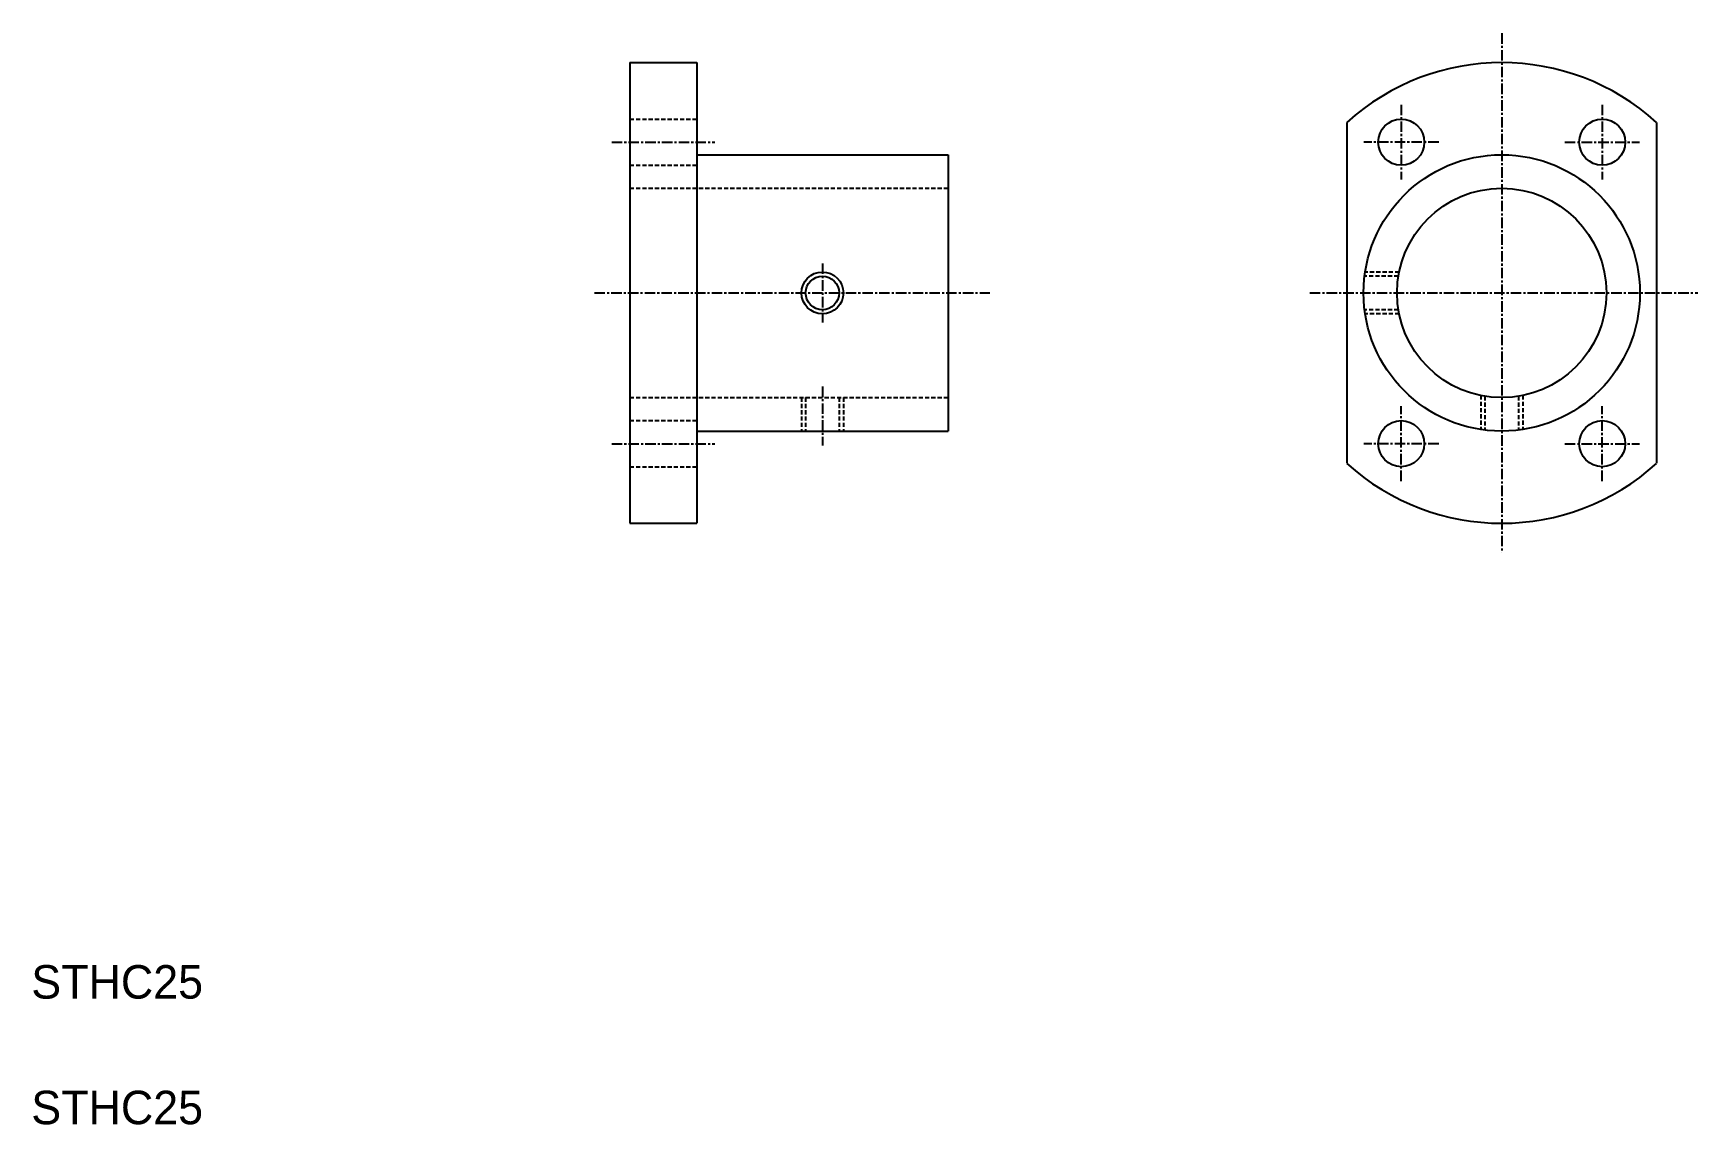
# Model space of a CAD drawing. Extents: x 25 to 224, y 34 to 164.
import ezdxf

# ---------------------------------------------------------------- set-up
doc = ezdxf.new("R2010")
doc.units = 0
doc.linetypes.add('CENTER', pattern=[2, 1.25, -0.25, 0.25, -0.25])
doc.linetypes.add('DASHED', pattern=[0.75, 0.5, -0.25])
doc.layers.get('0').update_dxf_attribs({"linetype": 'CONTINUOUS'})
doc.layers.add('CENTER', color=1, linetype='CENTER')

msp = doc.modelspace()

# ---------------------------------------------------------------- linework, layer by layer
at = {"color": 7, "linetype": 'CONTINUOUS'}
for p, q in [((96.03, 160.83), (96.03, 105.83)), ((96.03, 160.83), (104.03, 160.83)), ((104.03, 160.83), (104.03, 105.83)), ((181.65, 153.68), (181.65, 112.99)), ((218.65, 153.68), (218.65, 112.99)), ((104.03, 149.83), (134.03, 149.83)), ((134.03, 149.83), (134.03, 116.83)), ((96.03, 147.08), (96.03, 147.08)), ((96.03, 133.33), (96.03, 133.33)), ((104.03, 116.83), (134.03, 116.83)), ((96.03, 105.83), (104.03, 105.83))]:
    msp.add_line(p, q, dxfattribs=at)
at = {"color": 3, "linetype": 'DASHED'}
for p, q in [((96.03, 154.08), (104.03, 154.08)), ((96.03, 148.58), (104.03, 148.58)), ((96.03, 145.83), (134.03, 145.83)), ((187.81, 135.33), (183.78, 135.33)), ((187.91, 135.83), (183.84, 135.83)), ((187.81, 131.33), (183.78, 131.33)), ((187.91, 130.83), (183.84, 130.83)), ((96.03, 120.83), (134.03, 120.83)), ((116.53, 120.83), (116.53, 116.83)), ((117.03, 120.83), (117.03, 116.83)), ((121.03, 120.83), (121.03, 116.83)), ((121.53, 120.83), (121.53, 116.83)), ((197.65, 121.09), (197.65, 117.03)), ((198.15, 121), (198.15, 116.96)), ((202.15, 121), (202.15, 116.96)), ((202.65, 121.09), (202.65, 117.03)), ((96.03, 118.08), (104.03, 118.08)), ((96.03, 112.58), (104.03, 112.58))]:
    msp.add_line(p, q, dxfattribs=at)
at = {"color": 7, "linetype": 'CONTINUOUS'}
for centre, radius in [((188.15, 151.33), 2.75), ((212.15, 151.33), 2.75), ((200.15, 133.33), 16.5), ((200.15, 133.33), 12.5), ((119.03, 133.33), 2), ((188.15, 115.33), 2.75), ((212.15, 115.33), 2.75)]:
    msp.add_circle(centre, radius, dxfattribs=at)
at = {"color": 3, "linetype": 'CONTINUOUS'}
msp.add_circle((119.03, 133.33), 2.5, dxfattribs=at)
at = {"color": 7, "linetype": 'CONTINUOUS'}
for start, end in [(47.7221, 132.2779), (227.7221, 312.2779)]:
    msp.add_arc((200.15, 133.33), 27.5, start, end, dxfattribs=at)
at = {"layer": 'CENTER', "color": 1, "linetype": 'CENTER'}
for p, q in [((200.15, 164.33), (200.15, 102.33)), ((188.15, 155.81), (188.15, 146.86)), ((212.15, 155.81), (212.15, 146.86)), ((93.87, 151.33), (106.17, 151.33)), ((192.62, 151.33), (183.68, 151.33)), ((207.68, 151.33), (216.62, 151.33)), ((119.03, 136.85), (119.03, 129.82)), ((91.81, 133.33), (139.03, 133.33)), ((177.23, 133.33), (223.55, 133.33)), ((119.03, 122.14), (119.03, 115.11)), ((188.15, 110.86), (188.15, 119.81)), ((212.15, 110.86), (212.15, 119.81)), ((93.87, 115.33), (106.17, 115.33)), ((192.62, 115.33), (183.68, 115.33)), ((207.68, 115.33), (216.62, 115.33))]:
    msp.add_line(p, q, dxfattribs=at)

# ---------------------------------------------------------------- texts
at = {"color": 7, "linetype": 'CONTINUOUS'}
for p in [(24.56, 49.07), (24.56, 34.07)]:
    msp.add_text('STHC25', height=4, dxfattribs=at).set_placement(p)

doc.saveas('drawing.dxf')
